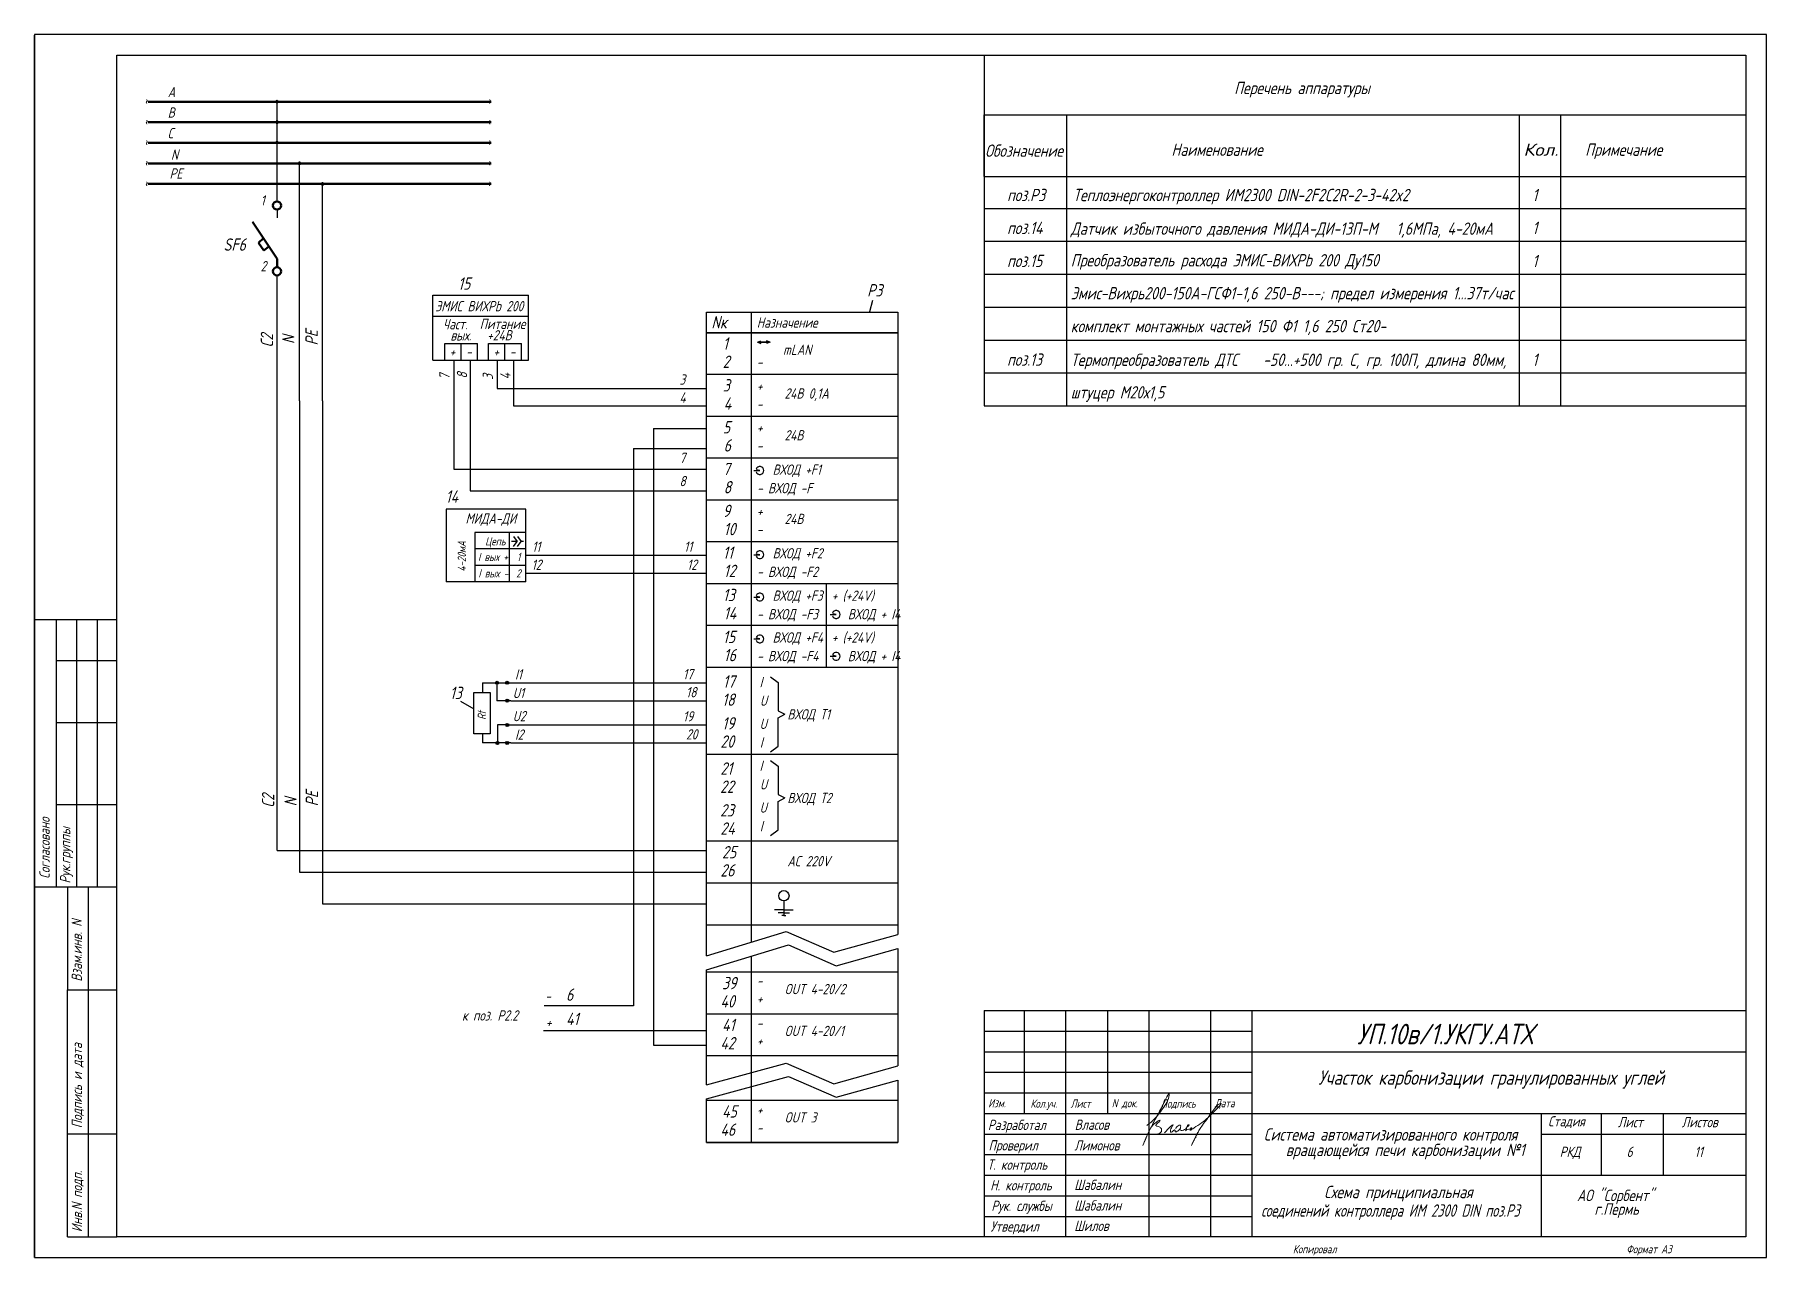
# Model space of a CAD drawing. Header units: millimetres. Extents: x 1131 to 1552, y -622 to -325.
import ezdxf
from ezdxf.enums import TextEntityAlignment as Align

# ---------------------------------------------------------------- set-up
doc = ezdxf.new("R2010")
doc.units = ezdxf.units.MM
doc.layers.add('MAIN', color=7, linetype='Continuous', lineweight=50)
doc.layers.add('Текст', color=7, linetype='Continuous', lineweight=50)
doc.layers.add('АСУТП', color=7, linetype='Continuous')
doc.layers.add('проводка', color=184, linetype='Continuous')
doc.styles.add('GOST тип А', font='GOST_A.TTF', dxfattribs={"oblique": 15})
doc.styles.add('ROMANC', font='GOST_A.TTF', dxfattribs={"height": 2.5})
doc.styles.get("Standard").update_dxf_attribs({"font": 'GOST_A.TTF', "oblique": 15})
doc.styles.add('АСУТП', font='GOST_A.TTF', dxfattribs={"oblique": 15})

# ---------------------------------------------------------------- blocks, each defined once
blk = doc.blocks.new('Власов')
at = {"layer": 'проводка', "lineweight": 18}
for points in [[(-0.58, 2.47), (1.27, 4.07), (2.73, 5.82), (3.82, 7.33), (4.64, 9.02), (4.84, 10.28), (4.04, 8.93), (3.16, 7.2), (1.39, 3.86), (0.52, 2.26), (-1.55, -2.37), (-0.72, -0.35), (0.34, 1.8), (1.73, 3.31), (2.62, 3.78), (2.31, 3.3), (1.91, 2.96), (1.61, 2.44), (2.21, 2.21), (2.85, 1.83), (2.99, 1.4), (2.77, 0.75), (2.36, 0.49), (2.18, 0.43), (2.07, 0.4), (1.98, 0.4)], [(3.73, 0.66), (4.37, 1.39), (4.91, 2.01), (5.22, 2.29), (5.78, 2.66), (5.59, 2.28), (5.16, 1.05), (5.19, 0.9), (5.7, 1.1), (6.25, 1.38), (6.27, 1.2), (6.3, 1.02), (7.02, 1.21), (7.63, 2.13), (7.63, 2.52), (6.76, 2.22), (6.42, 1.7)]]:
    blk.add_spline(points, degree=3, dxfattribs=at)
for points, knots in [([(9.73, 1.6), (9.73, 1.6), (10.28, 1.61), (10.33, 1.73), (10.3, 1.95), (10.1, 1.88), (9.94, 1.44), (9.82, 1.2), (10.65, 1.75), (14.06, 4.01), (14.83, 4.98), (18.2, 8.2), (16.58, 7.61), (15.42, 5.89), (12.84, 2.54), (12.14, 1.35), (11.17, -0.37), (10.2, -2.51), (10.72, -1.41), (10.96, -1), (11.17, -0.6), (11.31, -0.38), (11.4, -0.29)], [5.202172, 5.202172, 5.202172, 5.202172, 5.207482, 5.981017, 6.074049, 6.477149, 7.534813, 8.416864, 10.873297, 16.080912, 19.105162, 21.731982, 23.469351, 25.755203, 29.311429, 34.513333, 38.416271, 38.862024, 39.053994, 43.961574, 49.897464, 51.239132, 51.239132, 51.239132, 51.239132]), ([(7.53, 1.66), (7.5, 1.54), (7.54, 1.28), (8.01, 1.24), (8.83, 1.57), (9.1, 2.08), (9.9, 2.69), (9.43, 2.64), (9.3, 2.52), (9.14, 2.21), (9.04, 1.25), (8.71, 1.13), (8.92, 1.39), (9.3, 1.54), (9.6, 1.6)], [0, 0, 0, 0, 0.614094, 1.118723, 1.807789, 3.045572, 4.744461, 5.191863, 5.576495, 6.389957, 8.441618, 9.345517, 10.182193, 10.758393, 10.758393, 10.758393, 10.758393])]:
    blk.add_open_spline(points, degree=3, knots=knots, dxfattribs=at)

msp = doc.modelspace()

# ---------------------------------------------------------------- hatches: boundary and pattern name
for points in [[(1243.94, -482.24, 1), (1243.19, -482.24, 1)], [(1246.44, -482.24, 1), (1245.69, -482.24, 1)], [(1246.46, -486.61, 1), (1245.71, -486.61, 1)], [(1246.46, -492.48, 1), (1245.71, -492.48, 1)], [(1244.07, -496.86, 1), (1243.31, -496.86, 1)], [(1246.44, -496.86, 1), (1245.69, -496.86, 1)]]:
    msp.add_hatch(color=256).paths.add_polyline_path(points)

# ---------------------------------------------------------------- linework, layer by layer
at = {"color": 7}
for p, q in [((1551.9, -324.74), (1131.28, -324.74)), ((1131.28, -324.74), (1131.28, -621.87)), ((1551.9, -621.87), (1551.9, -324.74)), ((1131.28, -621.87), (1551.9, -621.87))]:
    msp.add_line(p, q, dxfattribs=at)
at = {"color": 0}
msp.add_line((1131.28, -621.87), (1131.28, -324.87), dxfattribs=at)
at = {"color": 250}
msp.add_line((1131.28, -621.87), (1131.28, -325.05), dxfattribs=at)
for p, q in [((1131.28, -621.87), (1131.28, -325.11)), ((1195.61, -413.73), (1195.61, -356)), ((1201.22, -413.73), (1201.22, -361.04)), ((1190.22, -413.73), (1190.22, -383.25)), ((1340.92, -397.17), (1294.45, -397.17)), ((1340.92, -407.34), (1294.45, -407.34)), ((1243.6, -410.7), (1294.47, -410.7)), ((1247.6, -414.95), (1294.47, -414.95)), ((1281.57, -420.45), (1294.47, -420.45)), ((1281.57, -420.45), (1281.57, -555.7)), ((1340.92, -417.5), (1294.45, -417.5)), ((1276.76, -425.28), (1294.47, -425.28)), ((1276.76, -425.28), (1276.76, -549.18)), ((1340.92, -427.67), (1294.45, -427.67)), ((1233.08, -430.37), (1294.47, -430.37)), ((1237.08, -435.62), (1294.47, -435.62)), ((1340.92, -437.83), (1294.45, -437.83)), ((1340.92, -448), (1294.45, -448)), ((1250.56, -451.27), (1294.45, -451.27)), ((1250.56, -455.64), (1294.45, -455.64)), ((1340.92, -458.16), (1294.45, -458.16)), ((1323.53, -458.16), (1323.53, -478.49)), ((1340.92, -468.33), (1294.45, -468.33)), ((1340.92, -468.33), (1294.45, -468.33)), ((1340.92, -478.49), (1294.45, -478.49)), ((1240.06, -482.24), (1294.47, -482.24)), ((1240.06, -482.24), (1240.06, -484.58)), ((1243.56, -482.24), (1243.56, -486.61)), ((1310.03, -480.77), (1311.9, -482.14)), ((1311.9, -482.14), (1311.9, -489.02)), ((1234.71, -486.73), (1237.99, -488.57)), ((1237.99, -494.61), (1237.99, -484.58)), ((1237.99, -484.58), (1241.95, -484.58)), ((1241.95, -484.58), (1241.95, -494.61)), ((1246.95, -486.61), (1243.56, -486.61)), ((1246.95, -486.61), (1294.47, -486.61)), ((1311.9, -489.02), (1313.53, -489.89)), ((1311.9, -490.77), (1313.53, -489.89)), ((1311.9, -497.64), (1311.9, -490.77)), ((1241.95, -494.61), (1237.99, -494.61)), ((1240.06, -494.61), (1240.06, -496.86)), ((1246.46, -492.49), (1243.71, -492.49)), ((1243.71, -492.49), (1243.71, -496.86)), ((1246.46, -492.49), (1294.47, -492.49)), ((1246.95, -496.86), (1240.06, -496.86)), ((1246.95, -496.86), (1294.47, -496.86)), ((1340.92, -499.63), (1294.47, -499.63)), ((1310.03, -499.02), (1311.9, -497.64)), ((1310.03, -501.1), (1311.9, -502.47)), ((1311.9, -502.47), (1311.9, -509.35)), ((1311.9, -509.35), (1313.53, -510.22)), ((1311.9, -511.1), (1313.53, -510.22)), ((1311.9, -517.97), (1311.9, -511.1)), ((1340.92, -520.76), (1294.47, -520.76)), ((1310.03, -519.35), (1311.9, -517.97)), ((1190.22, -522.98), (1294.45, -522.98)), ((1195.58, -528.23), (1294.47, -528.23)), ((1340.92, -530.93), (1294.47, -530.93)), ((1201.23, -535.95), (1294.45, -535.95)), ((1340.92, -541.11), (1294.47, -541.11)), ((1294.45, -548.59), (1313.81, -542.71)), ((1294.45, -552.02), (1314.41, -545.96)), ((1313.81, -542.71), (1325.37, -547.74)), ((1314.41, -545.96), (1325.96, -551)), ((1325.37, -547.74), (1340.92, -543.39)), ((1325.96, -551), (1340.92, -546.81)), ((1276.76, -549.18), (1276.76, -560.71)), ((1340.92, -552.58), (1294.47, -552.58)), ((1281.57, -555.7), (1281.57, -570.32)), ((1276.76, -560.71), (1255.02, -560.71)), ((1276.76, -560.71), (1276.76, -560.71)), ((1340.92, -562.75), (1294.47, -562.75)), ((1340.92, -562.75), (1294.47, -562.75)), ((1294.45, -566.8), (1254.87, -566.8)), ((1281.57, -570.32), (1294.47, -570.32)), ((1294.45, -579.95), (1313.81, -574.68)), ((1340.92, -572.92), (1294.47, -572.92)), ((1313.81, -574.68), (1325.37, -579.72)), ((1325.37, -579.72), (1340.92, -575.36)), ((1294.45, -583.38), (1314.41, -577.94)), ((1314.41, -577.94), (1325.96, -582.97)), ((1325.96, -582.97), (1340.92, -578.78)), ((1340.92, -583.77), (1294.47, -583.77)), ((1340.92, -593.94), (1294.45, -593.94))]:
    msp.add_line(p, q)
at = {"color": 7, "lineweight": 30}
for p, q in [((1151.28, -616.87), (1151.28, -329.74)), ((1151.28, -329.74), (1546.9, -329.74)), ((1546.9, -329.74), (1546.9, -616.87)), ((1546.9, -616.87), (1151.28, -616.87))]:
    msp.add_line(p, q, dxfattribs=at)
at = {"linetype": 'Continuous'}
for p, q in [((1361.9, -329.74), (1361.9, -359.2)), ((1361.9, -344.2), (1546.9, -344.2)), ((1361.9, -359.2), (1361.9, -344.2)), ((1381.9, -344.2), (1381.9, -414.96)), ((1491.9, -344.2), (1491.9, -414.96)), ((1501.9, -344.2), (1501.9, -414.96)), ((1361.9, -359.2), (1546.9, -359.2)), ((1361.9, -359.2), (1361.9, -414.96)), ((1361.9, -366.96), (1546.9, -366.96)), ((1361.9, -374.96), (1546.9, -374.96)), ((1361.9, -382.96), (1546.9, -382.96)), ((1361.9, -390.96), (1546.9, -390.96)), ((1361.9, -398.96), (1546.9, -398.96)), ((1361.9, -406.96), (1546.9, -406.96)), ((1190.22, -434.33), (1190.22, -413.73)), ((1195.61, -413.73), (1195.6, -434.33)), ((1201.22, -413.73), (1201.22, -434.33)), ((1361.9, -414.96), (1546.9, -414.96)), ((1190.22, -522.98), (1190.22, -434.33)), ((1195.6, -434.33), (1195.58, -528.23)), ((1201.22, -434.33), (1201.23, -535.95))]:
    msp.add_line(p, q, dxfattribs=at)
at = {"color": 7, "linetype": 'Continuous'}
msp.add_line((1334.83, -389.38), (1334.08, -392.13), dxfattribs=at)
at = {"lineweight": 30, "ltscale": 0.5}
for p, q in [((1294.45, -392.17), (1340.92, -392.17)), ((1305.33, -392.17), (1305.33, -545.28)), ((1340.92, -392.17), (1340.92, -543.39)), ((1294.45, -397.17), (1340.92, -397.17)), ((1250.56, -445.71), (1238.18, -445.71)), ((1238.18, -445.71), (1238.18, -457.71)), ((1246.56, -445.71), (1246.56, -457.71)), ((1250.56, -449.71), (1238.18, -449.71)), ((1247.57, -446.66), (1248.47, -447.9)), ((1247.57, -449.14), (1248.47, -447.9)), ((1248.57, -446.66), (1249.47, -447.9)), ((1248.57, -449.14), (1249.47, -447.9)), ((1250.56, -457.71), (1238.18, -457.71)), ((1340.92, -546.81), (1340.92, -575.36)), ((1305.33, -548.72), (1305.33, -593.94)), ((1340.92, -578.78), (1340.92, -593.94)), ((1294.45, -593.94), (1340.92, -593.94))]:
    msp.add_line(p, q, dxfattribs=at)
at = {"lineweight": 30}
for p, q in [((1294.45, -548.59), (1294.45, -392.17)), ((1306.85, -399.49), (1307.67, -399.17)), ((1306.85, -399.49), (1309.51, -399.49)), ((1306.85, -399.49), (1307.67, -399.81)), ((1309.9, -399.49), (1307.25, -399.49)), ((1309.9, -399.49), (1309.08, -399.17)), ((1309.9, -399.49), (1309.08, -399.81)), ((1305.96, -430.66), (1307.42, -430.66)), ((1307.42, -430.66), (1306.61, -430.49)), ((1306.61, -430.49), (1306.61, -430.82)), ((1307.42, -430.66), (1306.61, -430.82)), ((1248.47, -447.9), (1247.14, -447.9)), ((1250, -447.9), (1249.47, -447.9)), ((1305.96, -451.13), (1307.42, -451.13)), ((1307.42, -451.13), (1306.61, -450.97)), ((1306.61, -450.97), (1306.61, -451.29)), ((1307.42, -451.13), (1306.61, -451.29)), ((1305.96, -461.42), (1307.42, -461.42)), ((1307.42, -461.42), (1306.61, -461.26)), ((1306.61, -461.26), (1306.61, -461.59)), ((1307.42, -461.42), (1306.61, -461.59)), ((1324.52, -465.65), (1325.98, -465.65)), ((1325.98, -465.65), (1325.17, -465.48)), ((1325.17, -465.48), (1325.17, -465.81)), ((1325.98, -465.65), (1325.17, -465.81)), ((1305.96, -471.59), (1307.42, -471.59)), ((1307.42, -471.59), (1306.61, -471.43)), ((1306.61, -471.43), (1306.61, -471.75)), ((1307.42, -471.59), (1306.61, -471.75)), ((1324.52, -475.81), (1325.98, -475.81)), ((1325.98, -475.81), (1325.17, -475.65)), ((1325.17, -475.65), (1325.17, -475.97)), ((1325.98, -475.81), (1325.17, -475.97)), ((1313.26, -537.38), (1310.97, -537.38)), ((1313.26, -538.11), (1311.86, -538.11)), ((1313.26, -535.24), (1313.26, -537.38)), ((1313.26, -537.38), (1313.26, -538.81)), ((1313.26, -537.38), (1315.54, -537.38)), ((1313.26, -538.11), (1314.65, -538.11)), ((1313.26, -538.81), (1312.76, -538.81)), ((1313.26, -538.81), (1313.71, -538.81)), ((1294.45, -548.59), (1294.45, -548.54)), ((1294.45, -566.8), (1294.45, -552.02)), ((1294.45, -579.95), (1294.45, -552.02)), ((1294.45, -593.94), (1294.45, -583.38))]:
    msp.add_line(p, q, dxfattribs=at)
at = {"linetype": 'Continuous', "lineweight": 30}
for p, q in [((1231.22, -440.07), (1231.22, -457.71)), ((1250.56, -440.07), (1231.22, -440.07)), ((1250.56, -457.71), (1250.56, -440.07)), ((1250.56, -457.71), (1231.22, -457.71))]:
    msp.add_line(p, q, dxfattribs=at)
at = {"ltscale": 0.5}
msp.add_line((1250.56, -453.71), (1238.18, -453.71), dxfattribs=at)
at = {"color": 0, "linetype": 'ByBlock', "lineweight": 30}
for p, q in [((1361.9, -561.9), (1361.9, -616.85)), ((1497.28, -616.85), (1497.28, -586.9)), ((1511.9, -601.9), (1511.9, -586.9)), ((1526.9, -601.9), (1526.9, -586.9)), ((1497.28, -591.9), (1546.9, -591.9))]:
    msp.add_line(p, q, dxfattribs=at)
at = {"color": 0, "linetype": 'Continuous', "lineweight": 30}
for p, q in [((1361.9, -561.9), (1546.9, -561.9)), ((1371.65, -561.9), (1371.65, -586.9)), ((1381.65, -561.9), (1381.65, -616.9)), ((1391.9, -561.9), (1391.9, -586.9)), ((1401.9, -561.9), (1401.9, -616.9)), ((1416.9, -561.9), (1416.9, -616.9)), ((1426.9, -561.9), (1426.9, -616.9)), ((1426.9, -571.9), (1546.9, -571.9)), ((1361.9, -581.9), (1426.9, -581.9)), ((1361.9, -586.9), (1546.9, -586.9)), ((1426.9, -601.9), (1546.9, -601.9))]:
    msp.add_line(p, q, dxfattribs=at)
at = {"color": 0, "linetype": 'Continuous'}
for p, q in [((1361.9, -566.9), (1426.9, -566.9)), ((1361.9, -571.9), (1426.9, -571.9)), ((1361.9, -576.9), (1426.9, -576.9)), ((1361.9, -591.9), (1426.9, -591.9)), ((1361.9, -596.9), (1426.9, -596.9)), ((1361.9, -596.9), (1426.9, -596.9)), ((1361.9, -601.9), (1426.9, -601.9)), ((1361.9, -606.9), (1426.9, -606.9)), ((1361.9, -611.9), (1426.9, -611.9))]:
    msp.add_line(p, q, dxfattribs=at)
at = {"lineweight": 50, "ltscale": 0.5}
for centre in [(1190.16, -341.02), (1190.16, -346.02), (1190.16, -351.02), (1195.61, -356.02), (1201.22, -361.04)]:
    msp.add_circle(centre, 0.208, dxfattribs=at)
for centre in [(1243.56, -482.24), (1246.06, -482.24), (1246.09, -486.61), (1246.09, -492.48), (1243.69, -496.86), (1246.06, -496.86)]:
    msp.add_circle(centre, 0.378)
at = {"lineweight": 30}
msp.add_circle((1313.26, -533.99), 1.25, dxfattribs=at)
for centre in [(1307.42, -430.66), (1307.42, -451.13), (1307.42, -461.42), (1325.98, -465.65), (1307.42, -471.59), (1325.98, -475.81)]:
    msp.add_arc(centre, 0.948, 200.0596, 159.9404, dxfattribs=at)
at = {"layer": 'MAIN', "color": 7, "linetype": 'Continuous', "lineweight": -3}
for p, q in [((1190.16, -340.62), (1190.16, -340.62)), ((1190.16, -355.26), (1190.16, -341.04)), ((1190.16, -345.62), (1190.16, -345.62)), ((1190.16, -360.26), (1190.16, -346.04)), ((1190.16, -350.62), (1190.16, -350.62)), ((1190.16, -365.26), (1190.16, -351.04)), ((1190.16, -362.26), (1190.16, -352.62)), ((1195.61, -355.62), (1195.61, -355.62)), ((1201.22, -360.63), (1201.22, -360.63)), ((1190.16, -367.26), (1190.16, -369.26))]:
    msp.add_line(p, q, dxfattribs=at)
at = {"layer": 'MAIN', "color": 7, "linetype": 'Continuous', "lineweight": 50}
for p, q in [((1158.84, -341.04), (1242.14, -341.04)), ((1158.84, -346.04), (1242.14, -346.04)), ((1158.84, -351.04), (1242.14, -351.04)), ((1158.84, -356.04), (1242.14, -356.04)), ((1158.84, -361.04), (1242.14, -361.04)), ((1190.16, -379.26), (1184.16, -370.26)), ((1186.84, -374.22), (1185.65, -375.3)), ((1186.95, -377.24), (1185.66, -375.3)), ((1188.15, -376.19), (1186.95, -377.24)), ((1190.16, -379.26), (1190.16, -381.26)), ((1190.16, -381.26), (1190.16, -380.26))]:
    msp.add_line(p, q, dxfattribs=at)
at = {"layer": 'MAIN', "color": 7, "linetype": 'Continuous', "lineweight": 30}
for p, q in [((1131.28, -466.86), (1151.28, -466.86)), ((1136.48, -466.86), (1136.48, -531.86)), ((1141.48, -466.86), (1141.48, -531.86)), ((1146.48, -466.86), (1146.48, -531.86)), ((1136.48, -476.86), (1151.28, -476.86)), ((1136.48, -491.86), (1151.28, -491.86)), ((1136.48, -511.86), (1151.28, -511.86)), ((1131.28, -531.86), (1151.28, -531.86)), ((1139.28, -531.87), (1139.28, -556.87)), ((1144.28, -531.87), (1144.28, -616.87)), ((1139.28, -616.87), (1139.28, -556.87)), ((1139.28, -556.87), (1151.28, -556.87)), ((1139.28, -591.87), (1151.28, -591.87)), ((1139.28, -616.87), (1151.28, -616.87))]:
    msp.add_line(p, q, dxfattribs=at)
at = {"layer": 'MAIN', "color": 7, "linetype": 'Continuous', "lineweight": 50}
for centre in [(1190.16, -366.26), (1190.16, -382.26)]:
    msp.add_circle(centre, 1, dxfattribs=at)
at = {"layer": 'АСУТП', "color": 7, "linetype": 'Continuous', "lineweight": 30}
for p, q in [((1227.96, -403.82), (1227.96, -388.07)), ((1227.96, -388.07), (1251.21, -388.07)), ((1251.21, -403.82), (1251.21, -388.07)), ((1227.96, -393.19), (1251.21, -393.19)), ((1227.96, -403.82), (1251.21, -403.82))]:
    msp.add_line(p, q, dxfattribs=at)
at = {"layer": 'АСУТП', "color": 7, "linetype": 'Continuous'}
for p, q in [((1230.88, -399.82), (1234.88, -399.82)), ((1230.88, -403.82), (1230.88, -399.82)), ((1234.88, -403.82), (1234.88, -399.82)), ((1234.88, -399.82), (1238.88, -399.82)), ((1238.88, -403.82), (1238.88, -399.82)), ((1241.5, -399.82), (1245.5, -399.82)), ((1241.5, -403.82), (1241.5, -399.82)), ((1245.5, -403.82), (1245.5, -399.82)), ((1245.5, -399.82), (1249.5, -399.82)), ((1249.5, -403.82), (1249.5, -399.82)), ((1233.08, -403.82), (1233.08, -430.37)), ((1237.08, -403.82), (1237.08, -435.62)), ((1243.6, -403.82), (1243.6, -410.7)), ((1247.6, -403.82), (1247.6, -414.95))]:
    msp.add_line(p, q, dxfattribs=at)

# ---------------------------------------------------------------- block references
at = {"color": 0, "lineweight": 15}
msp.add_blockref('Власов', (1402.01, -592.3, -10), dxfattribs=at)

# ---------------------------------------------------------------- texts
at = {"linetype": 'Continuous', "oblique": 15}
for s, height, style, p in [('Перечень аппаратуры', 3, 'GOST тип А', (1422.65, -339.2)), ('А', 2.5, 'GOST тип А', (1163.6, -339.94)), ('В', 2.5, 'GOST тип А', (1163.6, -344.94)), ('С', 2.5, 'GOST тип А', (1163.6, -349.94)), ('N', 2.5, 'GOST тип А', (1164.4, -355.15)), ('Обозначение', 3, 'GOST тип А', (1362.15, -354.44)), ('Наименование', 3, 'GOST тип А', (1407.4, -354.2)), ('Примечание', 3, 'GOST тип А', (1507.9, -354.2)), ('РЕ', 2.5, 'GOST тип А', (1164.04, -359.74)), ('15', 3, 'GOST тип А', (1234.13, -386.73)), ('Nк', 3, 'GOST тип А', (1295.66, -396.13)), ('1', 3, 'GOST тип А', (1298.44, -401.31)), ('3', 2.5, 'ROMANC', (1287.9, -409.81)), ('4', 2.5, 'ROMANC', (1287.9, -414.19)), ('3', 3, 'GOST тип А', (1298.44, -411.47)), ('5', 3, 'GOST тип А', (1298.44, -421.64)), ('7', 2.5, 'ROMANC', (1287.9, -428.86)), ('7', 3, 'GOST тип А', (1298.44, -431.8)), ('8', 2.5, 'ROMANC', (1287.9, -434.48)), ('14', 3, 'GOST тип А', (1231.11, -438.48)), ('9', 3, 'GOST тип А', (1298.44, -441.97)), ('11', 2.5, 'GOST тип А', (1252.1, -450.42)), ('11', 2.5, 'GOST тип А', (1289, -450.42)), ('11', 3, 'GOST тип А', (1298.44, -452.13)), ('12', 2.5, 'GOST тип А', (1251.98, -454.8)), ('12', 2.5, 'GOST тип А', (1289.75, -454.8)), ('13', 3, 'GOST тип А', (1298.44, -462.42)), ('15', 3, 'GOST тип А', (1298.44, -472.59)), ('17', 2.5, 'GOST тип А', (1288.76, -481.4)), ('13', 3, 'GOST тип А', (1232.13, -486.2)), ('18', 2.5, 'GOST тип А', (1289.51, -485.77)), ('17', 3, 'GOST тип А', (1298.46, -483.43)), ('19', 2.5, 'GOST тип А', (1288.76, -491.65)), ('19', 3, 'GOST тип А', (1298.26, -493.6)), ('20', 2.5, 'GOST тип А', (1289.51, -496.02)), ('21', 3, 'GOST тип А', (1297.85, -504.57)), ('23', 3, 'GOST тип А', (1297.78, -514.73)), ('25', 3, 'GOST тип А', (1298.26, -524.9)), ('39', 3, 'GOST тип А', (1298.26, -556.72)), ('6', 3, 'GOST тип А', (1260.36, -559.52)), ('к поз. Р2.2', 2.5, 'GOST тип А', (1235.1, -564.33)), ('41', 3, 'GOST тип А', (1260.36, -565.42)), ('41', 3, 'GOST тип А', (1298.26, -566.89)), ('45', 3, 'GOST тип А', (1298.26, -587.91))]:
    msp.add_text(s, height=height, dxfattribs=dict(at, style=style)).set_placement(p)
at = {"linetype": 'Continuous', "style": 'GOST тип А', "oblique": 15, "width": 1.441394}
msp.add_text('Кол.', height=3, dxfattribs=at).set_placement((1492.9, -354.2), (1501.4, -354.2), align=Align.FIT)
at = {"linetype": 'Continuous', "oblique": 15}
for s, height, p in [('Назначение', 2.5, (1306.68, -395.96)), ('2', 3, (1298.4, -405.73)), ('mLAN', 2.5, (1313.06, -402.57)), ('-  ', 2.5, (1306.68, -405.58)), ('+  ', 2.5, (1306.68, -411.37)), ('24В 0,1А', 2.5, (1313.42, -413.19)), ('4', 3, (1298.64, -415.89)), ('- ', 2.5, (1306.68, -415.74)), ('+  ', 2.5, (1306.68, -421.53)), ('6', 3, (1298.64, -426.06)), ('- ', 2.5, (1306.68, -425.91)), ('24В ', 2.5, (1313.42, -423.35)), ('8', 3, (1298.64, -436.22)), ('   ВХОД +F1', 2.5, (1306.68, -431.7)), ('- ВХОД -F', 2.5, (1306.75, -436.21)), ('+  ', 2.5, (1306.68, -441.86)), ('24В ', 2.5, (1313.42, -443.68)), ('10', 3, (1298.64, -446.39)), ('- ', 2.5, (1306.68, -446.24)), ('Цепь', 2, (1240.7, -448.86)), ('   ВХОД +F2', 2.5, (1306.68, -452.03)), ('I вых +', 2, (1238.98, -452.66)), ('    1', 2, (1244.34, -452.66)), ('12', 3, (1298.64, -456.55)), ('- ВХОД -F2', 2.5, (1306.75, -456.54)), ('I вых -', 2, (1239.06, -456.66)), ('    2', 2, (1244.13, -456.66)), ('   ВХОД +F3', 2.5, (1306.68, -462.32)), ('+ (+24V)', 2.5, (1324.88, -462.32)), ('14', 3, (1298.64, -466.84)), ('- ВХОД -F3', 2.5, (1306.75, -466.83)), ('   ВХОД + I4', 2.5, (1324.95, -466.83)), ('   ВХОД +F4', 2.5, (1306.68, -472.49)), ('+ (+24V)', 2.5, (1324.88, -472.49)), ('16', 3, (1298.64, -477.01)), ('- ВХОД -F4', 2.5, (1306.75, -477)), ('   ВХОД + I4', 2.5, (1324.95, -477)), ('I1', 2.5, (1247.97, -481.45)), ('U1', 2.5, (1247.42, -485.97)), ('I', 2.5, (1307.37, -483.33)), ('18', 3, (1298.26, -487.85)), ('U', 2.5, (1307.44, -487.84)), ('U2', 2.5, (1247.42, -491.59)), ('U', 2.5, (1307.37, -493.49)), ('ВХОД Т1', 2.5, (1314.12, -491.16)), ('I2', 2.5, (1247.97, -496.08)), ('20', 3, (1297.85, -498.02)), ('I', 2.5, (1307.44, -498.01)), ('I', 2.5, (1307.37, -503.66)), ('22', 3, (1297.78, -508.99)), ('U', 2.5, (1307.44, -508.17)), ('U', 2.5, (1307.37, -513.82)), ('ВХОД Т2', 2.5, (1314.12, -511.49)), ('24', 3, (1297.85, -519.15)), ('I', 2.5, (1307.44, -518.34)), ('АС 220V', 2.5, (1314.12, -526.84)), ('26', 3, (1297.85, -529.32)), ('- ', 2.5, (1306.68, -555.93)), ('- ', 2.5, (1255.29, -559.62)), ('40', 3, (1297.85, -561.14)), ('+  ', 2.5, (1306.68, -560.25)), ('OUT 4-20/2', 2.5, (1313.42, -557.92)), ('+  ', 2.5, (1255.43, -566.02)), ('- ', 2.5, (1306.68, -566.19)), ('OUT 4-20/1', 2.5, (1313.42, -568.09)), ('УП.10в/1.УКГУ.АТХ', 5, (1452.52, -570.1)), ('42', 3, (1297.85, -571.31)), ('+  ', 2.5, (1306.68, -570.51)), ('Участок карбонизации гранулированных углей', 3.5, (1443.1, -579.93)), ('+  ', 2.5, (1306.68, -587.28)), ('OUT 3', 2.5, (1313.42, -589.1)), ('46', 3, (1297.85, -592.33)), ('- ', 2.5, (1306.68, -591.66)), ('Система автоматизированного контроля', 3, (1429.85, -593.49)), ('вращающейся печи карбонизации №1', 3, (1435.18, -597.26))]:
    msp.add_text(s, height=height, dxfattribs=at).set_placement(p)
at = {"linetype": 'Continuous', "style": 'GOST тип А', "oblique": 15}
for s, height, p in [('С2', 3, (1189.2, -400.73)), ('N', 3, (1194.41, -399.93)), ('РЕ', 3, (1200.05, -400.29)), ('Rt', 2, (1240.9, -491.25))]:
    msp.add_text(s, height=height, rotation=90, dxfattribs=at).set_placement(p)
at = {"color": 7, "linetype": 'Continuous', "oblique": 15}
msp.add_text('МИДА-ДИ', height=2.5, dxfattribs=at).set_placement((1235.93, -443.57))
for s, height, p in [('4-20мА', 2, (1236.04, -455.22)), ('С2', 3, (1189.49, -512.57)), ('РЕ', 3, (1200.12, -512.28)), ('N', 3, (1194.95, -512.28))]:
    msp.add_text(s, height=height, rotation=90, dxfattribs=at).set_placement(p)
at = {"color": 0, "linetype": 'Continuous', "oblique": 15}
for s, height, p in [('Изм.', 2, (1362.9, -585.4)), ('N док.', 2, (1392.9, -585.4)), ('Дата', 2, (1417.9, -585.4)), ('Разработал', 2.5, (1362.82, -590.93)), ('Власов', 2.5, (1383.9, -590.88)), ('Стадия', 2.5, (1498.9, -590.06)), ('Лист', 2.5, (1515.84, -590.25)), ('Листов ', 2.5, (1531.35, -590.25)), ('Проверил', 2.5, (1362.97, -595.9)), ('Лимонов', 2.5, (1383.8, -595.9)), ('Т. контроль', 2.5, (1362.66, -600.59)), ('Н. контроль', 2.5, (1363.38, -605.59)), ('Шабалин', 2.5, (1383.8, -605.49)), ('АО "Сорбент"', 2.8, (1505.9, -608.2)), ('Рук. службы', 2.5, (1363.66, -610.59)), ('Шабалин', 2.5, (1383.8, -610.49)), ('г.Пермь', 2.8, (1510.14, -611.53)), ('Утвердил', 2.5, (1363.46, -615.59)), ('Шилов', 2.5, (1383.8, -615.45))]:
    msp.add_text(s, height=height, dxfattribs=at).set_placement(p)
at = {"color": 7, "oblique": 15}
for s, p in [('Кол.уч.', (1373.15, -585.49)), ('Лист', (1382.91, -585.49)), ('Подпись', (1404.9, -585.49))]:
    msp.add_text(s, height=2, dxfattribs=at).set_placement(p)
at = {"color": 7, "style": 'GOST тип А', "oblique": 15}
for s, p in [('Копировал', (1436.9, -620.87)), ('Формат A3', (1517.9, -620.87))]:
    msp.add_text(s, height=2, dxfattribs=at).set_placement(p)
at = {"layer": 'MAIN', "color": 7, "linetype": 'Continuous', "lineweight": -3, "style": 'GOST тип А', "oblique": 15}
for s, p in [('~', (1159.84, -342.04)), ('~', (1243.14, -342.04)), ('~', (1159.84, -347.04)), ('~', (1243.14, -347.04)), ('~', (1159.84, -352.04)), ('~', (1243.14, -352.04)), ('~', (1159.84, -357.04)), ('~', (1243.14, -357.04)), ('~', (1159.84, -362.04)), ('~', (1243.14, -362.04)), ('Согласовано', (1134.95, -529.86)), ('Рук.группы', (1139.95, -531.02)), ('Взам.инв. N', (1142.76, -554.87)), ('Подпись и дата', (1142.8, -590.49)), ('Инв.N подп.', (1142.8, -615.74))]:
    msp.add_text(s, height=2.5, rotation=90, dxfattribs=at).set_placement(p)
for s, height, p in [('1', 2.5, (1186.16, -366.26)), ('поз.Р3', 3, (1367.48, -365.22)), ('Теплоэнергоконтроллер ИМ2300 DIN-2F2C2R-2-3-42x2', 3, (1383.5, -365.22)), ('1', 3, (1495.06, -365.22)), ('SF6', 3, (1177.16, -377.26)), ('поз.14', 3, (1367.48, -373.22)), ('1', 3, (1495.06, -373.19)), ('поз.15', 3, (1367.48, -381.22)), ('1', 3, (1495.06, -381.25)), ('2', 2.5, (1186.16, -382.26)), ('поз.13', 3, (1367.48, -405.22)), ('1', 3, (1495.06, -405.25)), ('Схема принципиальная ', 3, (1444.51, -607.48))]:
    msp.add_text(s, height=height, dxfattribs=at).set_placement(p)
at = {"layer": 'MAIN', "color": 7, "linetype": 'Continuous', "lineweight": -3, "oblique": 15}
msp.add_text('Р3', height=3, dxfattribs=at).set_placement((1333.49, -388.37))
at = {"layer": 'MAIN', "color": 7, "linetype": 'Continuous', "lineweight": -3, "style": 'GOST тип А', "oblique": 15, "width": 0.9}
msp.add_text('соединений контроллера ИМ 2300 DIN поз.Р3', height=3, dxfattribs=at).set_placement((1429.2, -611.98))
at = {"layer": 'АСУТП', "color": 7, "linetype": 'Continuous', "lineweight": -3, "style": 'АСУТП', "oblique": 15}
for s, p in [('Датчик избыточного давления МИДА-ДИ-13П-М   1,6МПа, 4-20мА', (1382.95, -373.39)), ('Преобразователь расхода ЭМИС-ВИХРЬ 200 Ду150', (1382.95, -381.07)), ('Эмис-Вихрь200-150А-ГСФ1-1,6 250-В---; предел измерения 1...37т/час', (1382.95, -389.07)), ('комплект монтажных частей 150 Ф1 1,6 250 Ст20-', (1382.95, -397.07)), ('Термопреобразователь ДТС    -50...+500 гр. С, гр. 100П, длина 80мм,', (1382.95, -405.26)), ('штуцер М20х1,5', (1382.95, -413.16))]:
    msp.add_text(s, height=3, dxfattribs=at).set_placement(p)
at = {"layer": 'АСУТП', "color": 7, "linetype": 'Continuous', "style": 'АСУТП', "oblique": 15}
for s, p in [('ЭМИС ВИХРЬ 200', (1228.59, -391.98)), ('Част.', (1230.48, -396.35)), ('Питание', (1239.38, -396.27)), ('вых.', (1232.27, -399.08)), ('+24В', (1241.18, -399.05)), ('+', (1232.04, -403.07)), ('-', (1236.04, -403.07)), ('+', (1242.66, -403.07)), ('-', (1246.66, -403.07))]:
    msp.add_text(s, height=2.5, dxfattribs=at).set_placement(p)
for s, p in [('7', (1232.08, -408.57)), ('8', (1236.33, -408.32)), ('3', (1242.6, -408.64)), ('4', (1246.85, -408.52))]:
    msp.add_text(s, height=2.5, rotation=90, dxfattribs=at).set_placement(p)
at = {"layer": 'Текст', "lineweight": -3, "oblique": 15}
for s, p in [('РКД', (1501.71, -597.47, 10)), ('6', (1517.96, -597.47, 10)), ('11', (1534.46, -597.47, 10))]:
    msp.add_text(s, height=2.5, dxfattribs=at).set_placement(p)

doc.saveas('drawing.dxf')
